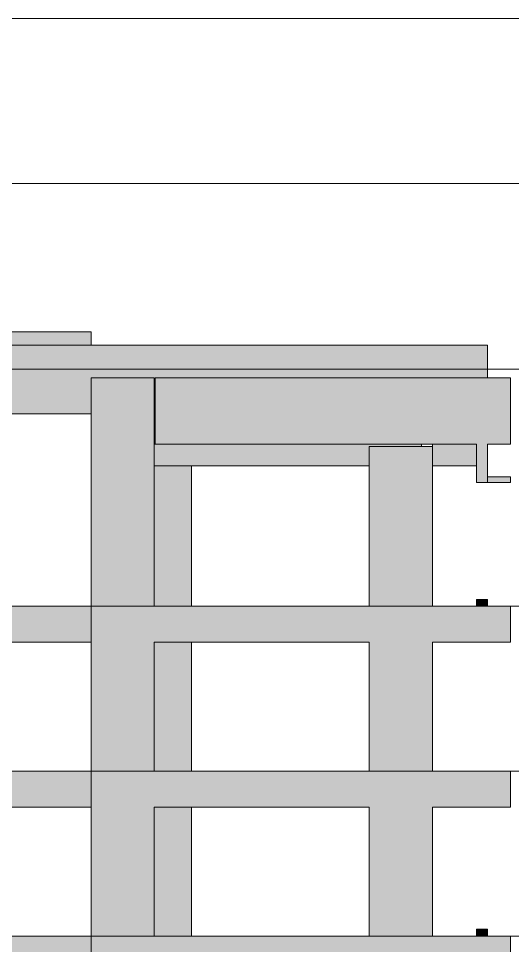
# Model space of a CAD drawing. Header units: centimetres. Extents: x -1968 to 25888, y -1244 to 84208.
# Drawn here: x 15037 to 15898, y 75527 to 77145 of the extents above; entities that cross this region are included whole.
import ezdxf

# ---------------------------------------------------------------- set-up
doc = ezdxf.new("R2010")
doc.units = ezdxf.units.CM
doc.linetypes.add('Centro', pattern=[3.175, 0.635, -0.47625, 1.5875, -0.47625])
for name, color, linetype, lineweight in [('A-FLOR', 7, 'Continuous', 18), ('A-FLOR-LEVL', 7, 'Continuous', 9), ('A-WALL', 7, 'Continuous', 9), ('S-BEAM', 7, 'Continuous', 18), ('S-COLS', 7, 'Continuous', 18)]:
    doc.layers.add(name, color=color, linetype=linetype, lineweight=lineweight)

msp = doc.modelspace()

# ---------------------------------------------------------------- hatches: boundary and pattern name
at = {"layer": 'A-FLOR', "true_color": 0xc0c0c0}
msp.add_hatch(color=9, dxfattribs=at).paths.add_polyline_path([(15894.55, 76335), (15894.55, 76345), (15854.55, 76345), (15854.55, 76335)], flags=0)
at = {"layer": 'A-WALL', "true_color": 0xc0c0c0}
h = msp.add_hatch(color=9, dxfattribs=at)
h.paths.add_polyline_path([(15066.27, 76575), (15163.55, 76575), (15163.55, 76598), (15009.55, 76598), (15009.55, 76575)], flags=0)
h.paths.add_polyline_path([(14101.55, 76575), (14101.55, 76598), (13965.05, 76597.64), (13965.05, 76575), (13968.99, 76575)], flags=0)
h.paths.add_polyline_path([(14661.49, 76575), (14662.55, 76575), (14662.55, 76598), (14459.55, 76598), (14459.55, 76575), (14628.49, 76575)], flags=0)
at = {"layer": 'S-BEAM', "true_color": 0xc0c0c0}
for points in [[(15163.55, 76455), (15163.55, 76575), (15009.55, 76575), (15009.55, 76455), (15070.89, 76455)], [(15274.82, 76402), (15274.82, 76518), (15835.55, 76518), (15835.55, 76575), (15163.55, 76575), (15163.55, 76518), (15273.55, 76518), (15273.55, 76402)], [(15835.55, 76518), (15854.55, 76518), (15854.55, 76575), (15835.55, 76575)], [(15739.55, 76402), (15894.55, 76402), (15894.55, 76518), (15274.82, 76518), (15274.82, 76402), (15447.26, 76402)], [(15273.55, 76364), (15415.05, 76364), (15415.05, 76402), (15273.55, 76402)], [(15447.26, 76364), (15648.55, 76364), (15648.55, 76398), (15739.55, 76398), (15739.55, 76402), (15415.05, 76402), (15415.05, 76364)], [(15823.64, 76364), (15835.55, 76364), (15835.55, 76402), (15758.55, 76402), (15758.55, 76364)], [(15854.55, 76335), (15854.55, 76402), (15835.55, 76402), (15835.55, 76335)], [(15854.55, 76119), (15854.55, 76131), (15835.55, 76131), (15835.55, 76119), (15846.1, 76119)], [(15070.89, 76056), (15163.55, 76056), (15163.55, 76119), (15009.55, 76119), (15009.55, 76056)], [(15648.55, 76056), (15648.55, 76119), (15273.55, 76119), (15273.55, 76056), (15447.26, 76056)], [(15758.55, 76056), (15894.55, 76056), (15894.55, 76119), (15758.55, 76119)], [(15132.75, 75768), (15163.55, 75768), (15163.55, 75831), (15009.55, 75831), (15009.55, 75768), (15070.89, 75768)], [(15447.26, 75768), (15648.55, 75768), (15648.55, 75831), (15273.55, 75831), (15273.55, 75768)], [(15894.55, 75768), (15894.55, 75831), (15758.55, 75831), (15758.55, 75768)], [(15009.55, 75480.01), (15163.55, 75480.01), (15163.55, 75543.01), (15009.55, 75543.01), (15009.55, 75490.01)], [(15648.55, 75480.01), (15648.55, 75543.01), (15273.55, 75543.01), (15273.55, 75480.01), (15447.26, 75480.01)], [(15894.55, 75480.01), (15894.55, 75543.01), (15758.55, 75543.01), (15758.55, 75480.01), (15789.35, 75480.01)], [(15854.55, 75543.01), (15854.55, 75555.01), (15835.55, 75555.01), (15835.55, 75543.01)]]:
    msp.add_hatch(color=9, dxfattribs=at).paths.add_polyline_path(points, flags=0)
at = {"layer": 'S-COLS', "true_color": 0xc0c0c0}
for points in [[(15182.55, 76119), (15273.55, 76119), (15273.55, 76518), (15163.55, 76518), (15163.55, 76119)], [(15739.55, 76119), (15758.55, 76119), (15758.55, 76398), (15648.55, 76398), (15648.55, 76119)], [(15274.82, 76119), (15338.55, 76119), (15338.55, 76364), (15273.55, 76364), (15273.55, 76119)], [(15163.55, 75831), (15273.55, 75831), (15273.55, 76119), (15163.55, 76119), (15163.55, 75946.03)], [(15758.55, 75831), (15758.55, 76119), (15648.55, 76119), (15648.55, 75831)], [(15273.55, 75831), (15338.55, 75831), (15338.55, 76056), (15273.55, 76056), (15273.55, 75946.03)], [(15273.55, 75543.01), (15273.55, 75831), (15163.55, 75831), (15163.55, 75543.01)], [(15648.55, 75543.01), (15758.55, 75543.01), (15758.55, 75831), (15648.55, 75831), (15648.55, 75768)], [(15273.55, 75543.01), (15338.55, 75543.01), (15338.55, 75768), (15273.55, 75768), (15273.55, 75675.96)], [(15163.55, 75255.01), (15273.55, 75255.01), (15273.55, 75543.01), (15163.55, 75543.01)], [(15648.55, 75255.01), (15758.55, 75255.01), (15758.55, 75543.01), (15648.55, 75543.01), (15648.55, 75480.01)]]:
    msp.add_hatch(color=9, dxfattribs=at).paths.add_polyline_path(points, flags=0)

# ---------------------------------------------------------------- linework, layer by layer
at = {"layer": 'A-FLOR', "lineweight": 9}
for p, q in [((15854.55, 76345), (15894.55, 76345)), ((15894.55, 76335), (15854.55, 76335)), ((15894.55, 76345), (15894.55, 76335))]:
    msp.add_line(p, q, dxfattribs=at)
at = {"layer": 'A-FLOR-LEVL', "linetype": 'Centro'}
for p, q in [((12811.8, 77145), (16610.39, 77145)), ((12811.8, 76857), (16610.39, 76857)), ((12811.8, 76533), (16610.39, 76533)), ((12811.8, 76119), (16610.39, 76119)), ((12811.8, 75831), (16610.39, 75831)), ((12811.8, 75543.01), (16610.39, 75543.01))]:
    msp.add_line(p, q, dxfattribs=at)
at = {"layer": 'A-WALL'}
for p, q in [((15163.55, 76598), (15009.55, 76598)), ((15163.55, 76575), (15163.55, 76598))]:
    msp.add_line(p, q, dxfattribs=at)
at = {"layer": 'S-BEAM', "lineweight": 9}
for p, q in [((15009.55, 76575), (15163.55, 76575)), ((15163.55, 76575), (15835.55, 76575)), ((15835.55, 76575), (15854.55, 76575)), ((15854.55, 76575), (15854.55, 76518)), ((15274.82, 76402), (15274.82, 76518)), ((15274.82, 76518), (15894.55, 76518)), ((15894.55, 76518), (15894.55, 76402)), ((15009.55, 76455), (15163.55, 76455)), ((15273.55, 76402), (15274.82, 76402)), ((15274.82, 76402), (15835.55, 76402)), ((15739.55, 76402), (15739.55, 76398)), ((15758.55, 76402), (15758.55, 76398)), ((15835.55, 76335), (15835.55, 76402)), ((15854.55, 76402), (15894.55, 76402)), ((15854.55, 76402), (15854.55, 76335)), ((15273.55, 76364), (15415.05, 76364)), ((15415.05, 76364), (15648.55, 76364)), ((15758.55, 76364), (15835.55, 76364)), ((15854.55, 76335), (15835.55, 76335)), ((15854.55, 76131), (15835.55, 76131)), ((15835.55, 76131), (15835.55, 76119)), ((15854.55, 76119), (15854.55, 76131)), ((15009.55, 76119), (15163.55, 76119)), ((15273.55, 76119), (15648.55, 76119)), ((15758.55, 76119), (15894.55, 76119)), ((15894.55, 76119), (15894.55, 76056)), ((15009.55, 76056), (15163.55, 76056)), ((15273.55, 76056), (15648.55, 76056)), ((15758.55, 76056), (15894.55, 76056)), ((15009.55, 75831), (15163.55, 75831)), ((15273.55, 75831), (15648.55, 75831)), ((15758.55, 75831), (15894.55, 75831)), ((15894.55, 75831), (15894.55, 75768)), ((15009.55, 75768), (15163.55, 75768)), ((15273.55, 75768), (15648.55, 75768)), ((15758.55, 75768), (15894.55, 75768)), ((15009.55, 75543.01), (15163.55, 75543.01)), ((15273.55, 75543.01), (15648.55, 75543.01)), ((15758.55, 75543.01), (15894.55, 75543.01)), ((15854.55, 75555.01), (15835.55, 75555.01)), ((15835.55, 75555.01), (15835.55, 75543.01)), ((15854.55, 75543.01), (15854.55, 75555.01)), ((15894.55, 75543.01), (15894.55, 75480.01))]:
    msp.add_line(p, q, dxfattribs=at)
at = {"layer": 'S-COLS', "lineweight": 9}
for p, q in [((15163.55, 76518), (15163.55, 76119)), ((15273.55, 76518), (15163.55, 76518)), ((15273.55, 76119), (15273.55, 76518)), ((15648.55, 76398), (15648.55, 76119)), ((15758.55, 76398), (15648.55, 76398)), ((15758.55, 76119), (15758.55, 76398)), ((15338.55, 76119), (15338.55, 76364)), ((15163.55, 76119), (15163.55, 75831)), ((15273.55, 76119), (15163.55, 76119)), ((15273.55, 76119), (15163.55, 76119)), ((15758.55, 76119), (15648.55, 76119)), ((15758.55, 76119), (15648.55, 76119)), ((15273.55, 75831), (15273.55, 76056)), ((15338.55, 75831), (15338.55, 76056)), ((15648.55, 76056), (15648.55, 75831)), ((15758.55, 75831), (15758.55, 76056)), ((15163.55, 75831), (15163.55, 75543.01)), ((15273.55, 75831), (15163.55, 75831)), ((15273.55, 75831), (15163.55, 75831)), ((15758.55, 75831), (15648.55, 75831)), ((15758.55, 75831), (15648.55, 75831)), ((15273.55, 75543.01), (15273.55, 75768)), ((15338.55, 75543.01), (15338.55, 75768)), ((15648.55, 75768), (15648.55, 75543.01)), ((15758.55, 75543.01), (15758.55, 75768)), ((15163.55, 75543.01), (15163.55, 75255.01)), ((15273.55, 75543.01), (15163.55, 75543.01)), ((15273.55, 75543.01), (15163.55, 75543.01)), ((15758.55, 75543.01), (15648.55, 75543.01)), ((15758.55, 75543.01), (15648.55, 75543.01))]:
    msp.add_line(p, q, dxfattribs=at)

doc.saveas('drawing.dxf')
